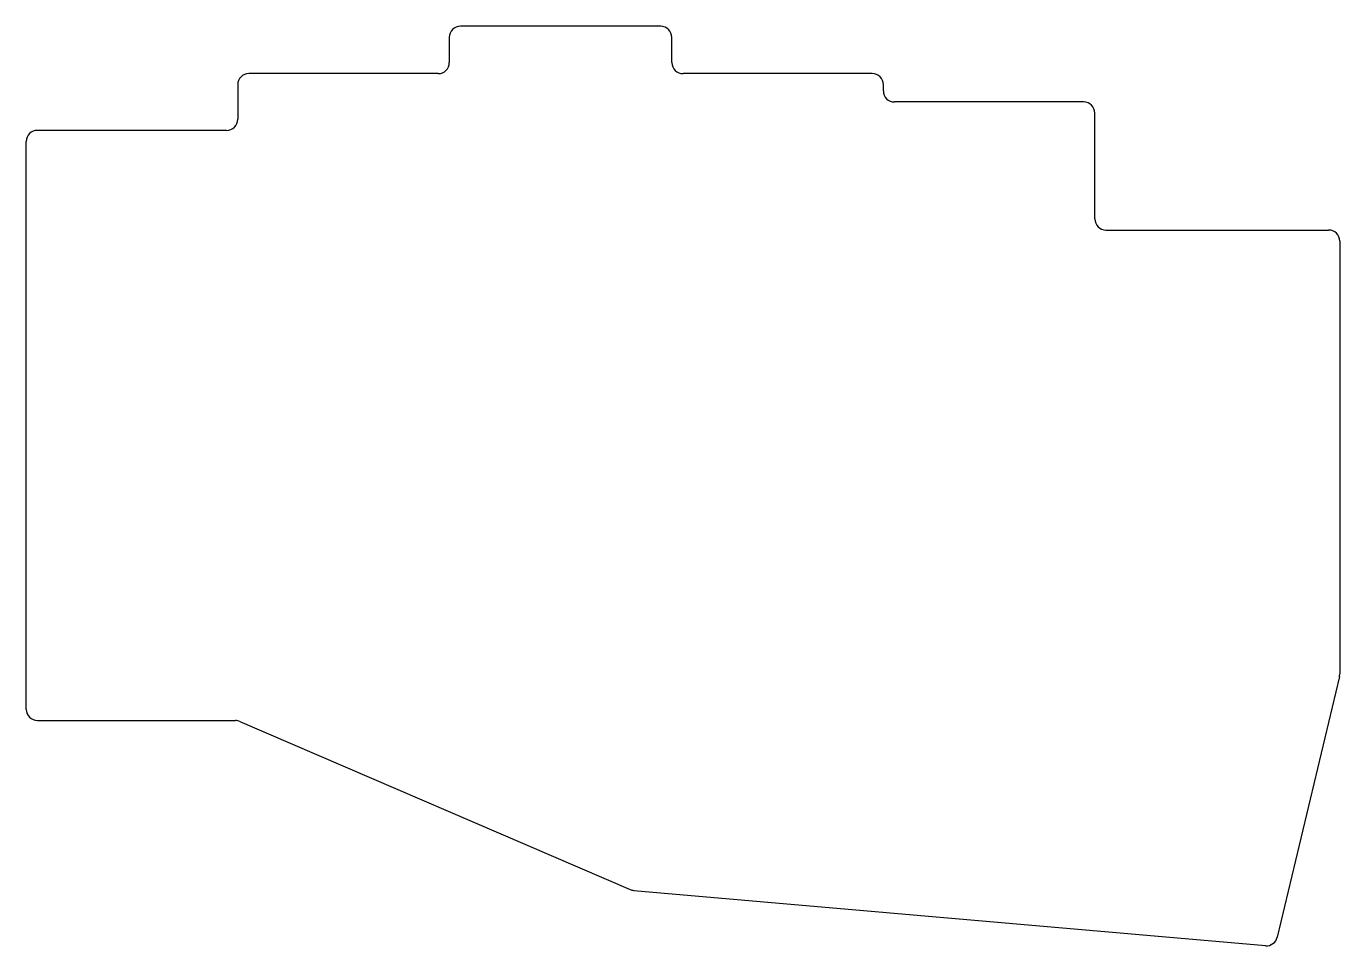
# Model space of a CAD drawing. Header units: millimetres. Extents: x -10 to 108, y -30 to 53.
import ezdxf

# ---------------------------------------------------------------- set-up
doc = ezdxf.new("R2010")
doc.units = ezdxf.units.MM

msp = doc.modelspace()

# ---------------------------------------------------------------- linework, layer by layer
for p, q in [((47, 52.85), (29, 52.85)), ((28, 51.85), (28, 49.6)), ((48, 49.6), (48, 51.85)), ((27, 48.6), (10, 48.6)), ((66, 48.6), (49, 48.6)), ((9, 47.6), (9, 44.5)), ((67, 47.05), (67, 47.6)), ((85, 46.05), (68, 46.05)), ((86, 35.55), (86, 45.05)), ((-10, -8.5), (-10, 42.5)), ((8, 43.5), (-9, 43.5)), ((87, 34.55), (107, 34.55)), ((108, 33.55), (108, -5.33)), ((107.97, -5.56), (102.39, -28.96)), ((-9, -9.5), (8.79, -9.5)), ((9.19, -9.58), (44.26, -24.68)), ((44.57, -24.76), (101.33, -29.72))]:
    msp.add_line(p, q)
for centre, start, end in [((29, 51.85), 90, 180), ((47, 51.85), 0, 90), ((27, 49.6), 270, 0), ((49, 49.6), 180, 270), ((10, 47.6), 90, 180), ((66, 47.6), 0, 90), ((68, 47.05), 180, 270), ((85, 45.05), 0, 90), ((8, 44.5), 270, 0), ((-9, 42.5), 90, 180), ((87, 35.55), 180, 270), ((107, 33.55), 0, 90), ((107, -5.33), 346.5771, 0), ((-9, -8.5), 180, 270), ((8.79, -10.5), 66.7105, 90), ((44.66, -23.76), 246.7105, 265), ((101.42, -28.73), 265, 346.5771)]:
    msp.add_arc(centre, 1, start, end)

doc.saveas('drawing.dxf')
